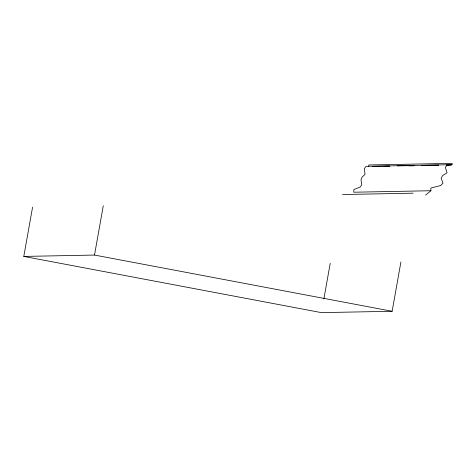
<?xml version="1.0" encoding="UTF-8"?>
<svg xmlns="http://www.w3.org/2000/svg" width="476" height="476" viewBox="0 0 476 476"><rect width="100%" height="100%" fill="white"/><g stroke="black" fill="none" stroke-linecap="round" stroke-linejoin="round"><path stroke-width="0.71" d="M400.917 261.984L392.135 311.274L321.437 312.631L23.8 256.421L32.582 207.131M23.8 256.421L94.504 255.059L103.28 205.769M323.888 298.863L330.213 263.347M368.626 166.433L368.888 164.97L452.2 163.369L451.938 164.827L446.69 165.154M425.651 195.035L430.905 190.733L430.822 188.068L440.687 185.521L442.966 183.153L441.163 178.22L442.662 175.561L447.047 172.794L445.298 167.231L447.262 165.16L449.368 164.726L450.385 165.083M449.368 164.726L367.026 166.314L365.675 166.731L364.313 168.79L365.032 174.371L362.105 177.114L360.992 179.761L361.79 184.718L360.201 187.074L353.858 189.549L353.733 192.221L430.905 190.733M372.315 166.362L389.273 166.035M397.383 165.88L413.602 165.571M421.712 165.41L438.67 165.083M446.78 164.928L451.938 164.827M383.894 166.362L389.802 166.249M409.015 165.88L414.185 165.779M433.392 165.41L438.563 165.309M342.47 194.535L413.174 193.179M94.504 255.059L392.135 311.274"/></g></svg>
